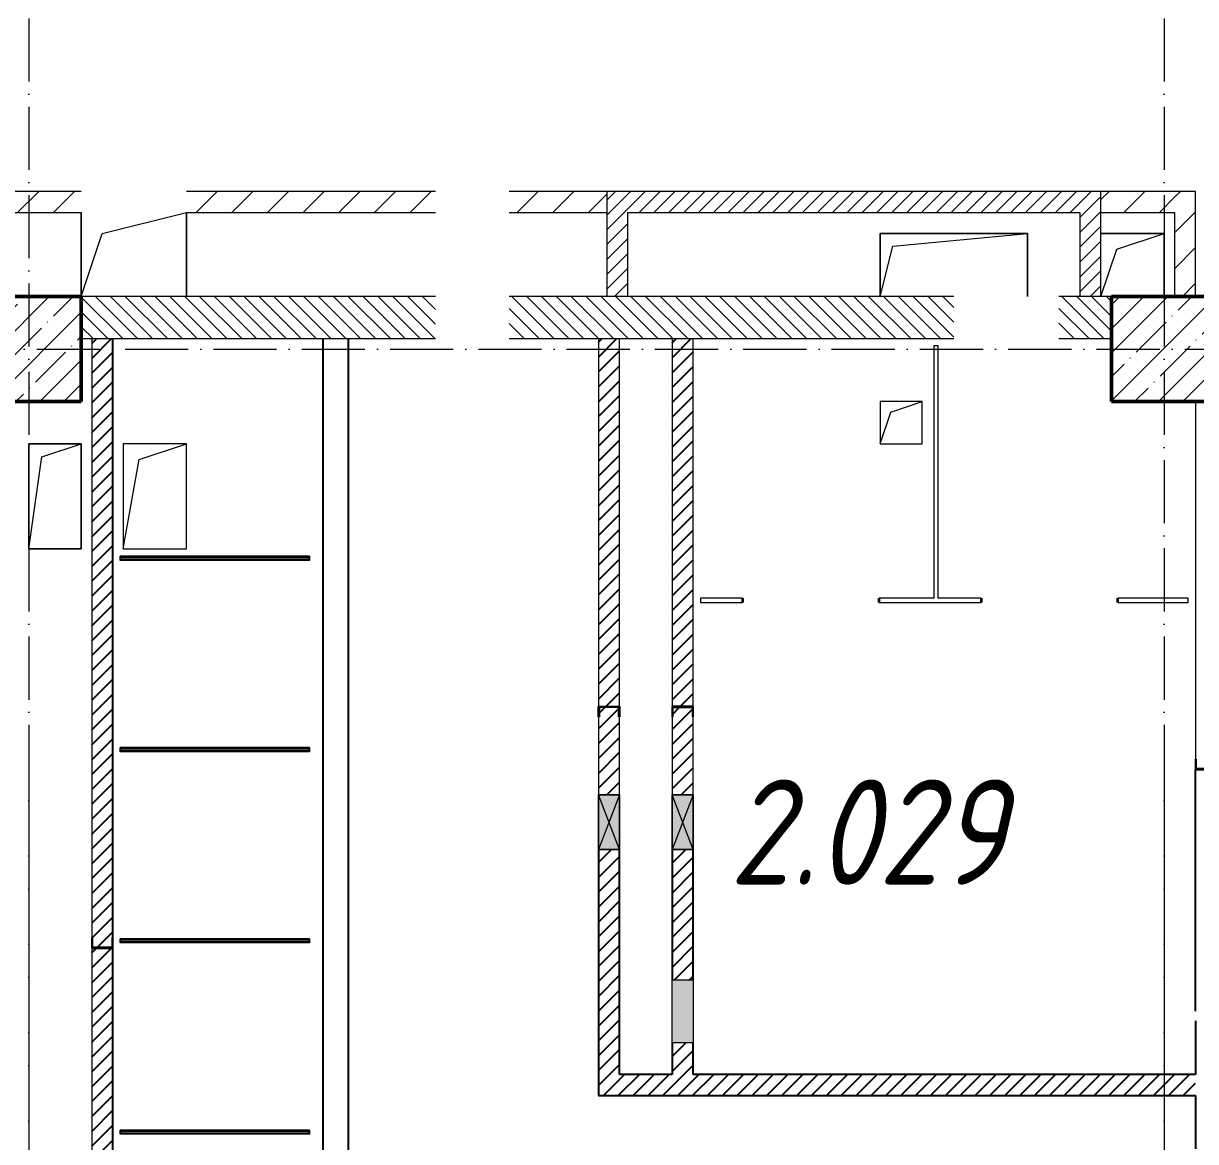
# Model space of a CAD drawing. Header units: millimetres. Extents: x -401725 to 250493, y 305116 to 802890.
# Drawn here: x 62133 to 67708, y 507177 to 512496 of the extents above; entities that cross this region are included whole.
import ezdxf

# ---------------------------------------------------------------- set-up
doc = ezdxf.new("R2010")
doc.units = ezdxf.units.MM
doc.linetypes.add('50_200_ШТРИХ_1Т_ш5_п1_п1_', pattern=[700, 500, -100, 0, -100])
for name, color, linetype, lineweight in [('A-DETL-GENF-OTLN', 7, 'Continuous', 9), ('A-DOOR-OPNG-MCUT', 7, 'Continuous', 35), ('A-FLOR-____-OTLN', 7, 'Continuous', 9), ('A-GENM-____-MCUT', 7, 'Continuous', 25), ('A-GENM-____-OTLN', 7, 'Continuous', 9), ('A-GENM-____-OTLN-1', 7, 'Continuous', 25), ('A-GLAZ-____-OTLN', 7, 'Continuous', 9), ('A-WALL-____-MCUT', 7, 'Continuous', 13), ('A-WALL-____-PATT-1', 7, 'Continuous', 9), ('A-WALL-FNSH-MCUT-1', 7, 'Continuous', 9), ('S-COLS-____-MCUT', 7, 'Continuous', 50), ('S-COLS-____-OTLN', 7, 'Continuous', 9), ('S-GRID-____-OTLN-1', 7, '50_200_ШТРИХ_1Т_ш5_п1_п1_', 9)]:
    doc.layers.add(name, color=color, linetype=linetype, lineweight=lineweight)
doc.layers.add('A-DOOR-____-OTLN-1', color=7, linetype='Continuous', lineweight=9, true_color=0xffffff)
doc.styles.add('ISOCPEUR_I_2', font='isocpeui.ttf', dxfattribs={"width": 0.85, "height": 2.3})
pattern_1 = [(45, (-15591.663, 459015.94), (-35.35534, 35.35534), [])]
pattern_2 = [(45, (-15591.66, 459015.94), (-84.85281, 84.85281), [])]

# ---------------------------------------------------------------- blocks, each defined once
blk = doc.blocks.new('BSC_Колонна _Прямоугольная - 500х500-V36-АР1_План отверстий 2 этажа в осях 1-64_Ю-ЯЯ')
at = {"layer": 'S-COLS-____-OTLN'}
h = blk.add_hatch(dxfattribs=at)
h.set_pattern_fill('FP_46', color=256, style=0, pattern_type=2)
h.set_pattern_definition([(45, (-83150, -51931.04), (-114.04925, 114.04925), []), (45, (-83035.95, -51931.04), (-114.04925, 114.04925), [201.613, -40.323, 3.353, -36.97])])
h.paths.add_polyline_path([(-250, -250), (250, -250), (250, 250), (-250, 250)], flags=0)
at = {"layer": 'S-COLS-____-MCUT'}
for p, q in [((250, 250), (-250, 250)), ((-250, 250), (-250, -250)), ((250, -250), (250, 250)), ((-250, -250), (250, -250))]:
    blk.add_line(p, q, dxfattribs=at)
blk = doc.blocks.new('BSC_Колонна _Прямоугольная - 500х500-25978818-АР1_План отверстий 2 этажа в осях 1-64_Ю-ЯЯ')
at = {"layer": 'S-COLS-____-OTLN'}
h = blk.add_hatch(dxfattribs=at)
h.set_pattern_fill('FP_66', color=256, style=0, pattern_type=2)
h.set_pattern_definition([(45, (-77750, -51931.04), (-114.04925, 114.04925), []), (45, (-77635.95, -51931.04), (-114.04925, 114.04925), [201.613, -40.323, 3.353, -36.97])])
h.paths.add_polyline_path([(-250, -250), (250, -250), (250, 250), (-250, 250)], flags=0)
at = {"layer": 'S-COLS-____-MCUT'}
for p, q in [((250, 250), (-250, 250)), ((-250, 250), (-250, -250)), ((250, -250), (250, 250)), ((-250, -250), (250, -250))]:
    blk.add_line(p, q, dxfattribs=at)
blk = doc.blocks.new('DOR_ДУ_распашная__1Ст_Прямоугольная_ШЕР - Вн_650х2100h_Кабинки С_у-17949503-АР1_План отверстий 2 этажа в осях 1-64_Ю-ЯЯ')
at = {"layer": 'A-DOOR-OPNG-MCUT'}
for p, q in [((-325, 10), (-325, -10)), ((325, -10), (325, 10))]:
    blk.add_line(p, q, dxfattribs=at)
blk = doc.blocks.new('154_Фахверк_СКБ_Швеллер - Тип_100_3960-28331862-АР1_План отверстий 2 этажа в осях 1-64_Ю-ЯЯ')
at = {"layer": 'A-GENM-____-MCUT'}
for p, q in [((175, 50), (125, 50)), ((125, 50), (125, -50)), ((128, 47), (175, 47)), ((128, -47), (128, 47)), ((175, 47), (175, 50)), ((125, -50), (175, -50)), ((175, -47), (128, -47)), ((175, -50), (175, -47))]:
    blk.add_line(p, q, dxfattribs=at)
blk = doc.blocks.new('154_Фахверк_СКБ_Швеллер - Тип_100_3960-28336466-АР1_План отверстий 2 этажа в осях 1-64_Ю-ЯЯ')
at = {"layer": 'A-GENM-____-MCUT'}
for p, q in [((175, 50), (125, 50)), ((125, 50), (125, -50)), ((128, 47), (175, 47)), ((128, -47), (128, 47)), ((175, 47), (175, 50)), ((125, -50), (175, -50)), ((175, -47), (128, -47)), ((175, -50), (175, -47))]:
    blk.add_line(p, q, dxfattribs=at)
blk = doc.blocks.new('154_Фахверк_СКБ_Швеллер - Тип_100_3960-28336563-АР1_План отверстий 2 этажа в осях 1-64_Ю-ЯЯ')
at = {"layer": 'A-GENM-____-MCUT'}
for p, q in [((125, 50), (175, 50)), ((125, -50), (125, 50)), ((128, 47), (128, -47)), ((175, 47), (128, 47)), ((175, 50), (175, 47)), ((175, -50), (125, -50)), ((128, -47), (175, -47)), ((175, -47), (175, -50))]:
    blk.add_line(p, q, dxfattribs=at)
blk = doc.blocks.new('131_Панель боковая - 900х1500-29281255-АР1_План отверстий 2 этажа в осях 1-64_Ю-ЯЯ')
at = {"layer": 'A-GENM-____-MCUT'}
for p, q in [((450, 5), (-450, 5)), ((-450, 5), (-450, -5)), ((450, -5), (450, 5)), ((-450, -5), (450, -5))]:
    blk.add_line(p, q, dxfattribs=at)
at = {"layer": 'A-GENM-____-OTLN'}
for p, q in [((-450, 10), (450, 10)), ((-450, 5), (-450, 10)), ((450, 10), (450, 5)), ((-450, -10), (-450, -5)), ((-450, -10), (450, -10)), ((450, -5), (450, -10))]:
    blk.add_line(p, q, dxfattribs=at)
blk = doc.blocks.new('AR_Отверстие Ниша - Лючок-32404312-АР1_План отверстий 2 этажа в осях 1-64_Ю-ЯЯ')
at = {"layer": 'A-GLAZ-____-OTLN'}
blk.add_hatch(color=256, dxfattribs=at).paths.add_polyline_path([(150, 50), (-150, 50), (-150, -50), (150, -50)], flags=0)
for p, q in [((-150, 50), (150, 50)), ((-150, -50), (-150, 50)), ((150, 50), (150, -50)), ((150, -50), (-150, -50))]:
    blk.add_line(p, q, dxfattribs=at)
blk = doc.blocks.new('AR_Отверстие прямоугольное _в плите_ - AR_Отверстие прямоугольное _в плите_-30459207-АР1_План отверстий 2 этажа в осях 1-64_Ю-ЯЯ')
at = {"layer": 'A-GENM-____-OTLN'}
for p, q in [((100, 100), (-100, 100)), ((-100, 100), (-100, -100)), ((-50, 50), (100, 100)), ((100, -100), (100, 100)), ((-100, -100), (-50, 50)), ((-100, -100), (100, -100))]:
    blk.add_line(p, q, dxfattribs=at)
blk = doc.blocks.new('AR_Отверстие прямоугольное _в плите_ - AR_Отверстие прямоугольное _в плите_-30459336-АР1_План отверстий 2 этажа в осях 1-64_Ю-ЯЯ')
at = {"layer": 'A-GENM-____-OTLN'}
for p, q in [((150, 250), (-150, 250)), ((-150, 250), (-150, -250)), ((-75, 175), (150, 250)), ((150, -250), (150, 250)), ((-150, -250), (-75, 175)), ((-150, -250), (150, -250))]:
    blk.add_line(p, q, dxfattribs=at)
blk = doc.blocks.new('AR_Отверстие прямоугольное _в плите_ - AR_Отверстие прямоугольное _в плите_-V158-АР1_План отверстий 2 этажа в осях 1-64_Ю-ЯЯ')
at = {"layer": 'A-GENM-____-OTLN'}
for p, q in [((125, 250), (-125, 250)), ((-125, 250), (-125, -250)), ((-62.5, 187.5), (125, 250)), ((125, -250), (125, 250)), ((-125, -250), (-62.5, 187.5)), ((-125, -250), (125, -250))]:
    blk.add_line(p, q, dxfattribs=at)
blk = doc.blocks.new('AR_Отверстие прямоугольное _в плите_ - AR_Отверстие прямоугольное _в плите_-30459430-АР1_План отверстий 2 этажа в осях 1-64_Ю-ЯЯ')
at = {"layer": 'A-GENM-____-OTLN'}
for p, q in [((350, 150), (-350, 150)), ((-350, 150), (-350, -150)), ((-290, 90), (350, 150)), ((350, -150), (350, 150)), ((-350, -150), (-290, 90))]:
    blk.add_line(p, q, dxfattribs=at)
blk = doc.blocks.new('AR_Отверстие прямоугольное _в плите_ - AR_Отверстие прямоугольное _в плите_-30552814-АР1_План отверстий 2 этажа в осях 1-64_Ю-ЯЯ')
at = {"layer": 'A-GENM-____-OTLN'}
for p, q in [((-250, 200), (-250, -200)), ((-150, 100), (250, 200)), ((250, -200), (250, 200)), ((-250, -200), (-150, 100))]:
    blk.add_line(p, q, dxfattribs=at)
blk = doc.blocks.new('AR_Отверстие прямоугольное _в плите_ - AR_Отверстие прямоугольное _в плите_-30459338-АР1_План отверстий 2 этажа в осях 1-64_Ю-ЯЯ')
at = {"layer": 'A-GENM-____-OTLN'}
for p, q in [((150, 150), (-150, 150)), ((-75, 75), (150, 150)), ((150, -150), (150, 150)), ((-150, -150), (-75, 75))]:
    blk.add_line(p, q, dxfattribs=at)
blk = doc.blocks.new('AR_Отверстие прямоугольное _в стене__БезПР - AR_Отверстие прямоугольное _в стене__БезПР-36789349-АР1_План отверстий 2 этажа в осях 1-64_Ю-ЯЯ')
at = {"layer": 'A-GLAZ-____-OTLN'}
blk.add_hatch(color=256, dxfattribs=at).paths.add_polyline_path([(130, 50), (-130, 50), (-130, -50), (130, -50)], flags=0)
at = {"layer": 'A-DETL-GENF-OTLN'}
for p, q in [((-130, -50), (-130, 50)), ((-130, 50), (130, 50)), ((130, 50), (-130, -50)), ((-130, 50), (130, -50)), ((130, 50), (-130, 50)), ((-130, 50), (-130, -50)), ((130, 50), (130, -50)), ((130, -50), (130, 50)), ((130, -50), (-130, -50)), ((-130, -50), (130, -50))]:
    blk.add_line(p, q, dxfattribs=at)
at = {"layer": 'A-GLAZ-____-OTLN'}
blk.add_line((130, 50), (-130, 50), dxfattribs=at)
blk = doc.blocks.new('2этаж')
at = {"layer": 'S-GRID-____-OTLN-1', "color": 251, "ltscale": 0.6, "true_color": 0x636466}
for p, q in [((62158.3, 549908.8), (62158.3, 498997)), ((67558.3, 549908.8), (67558.3, 498997)), ((53374.4, 510947), (88482.7, 510947)), ((62158.3, 508896.9), (62158.3, 467585.8)), ((67558.3, 508896.9), (67558.3, 470838.7))]:
    blk.add_line(p, q, dxfattribs=at)

msp = doc.modelspace()

# ---------------------------------------------------------------- hatches: boundary and pattern name
h = msp.add_hatch()
h.set_pattern_fill('FP_5', color=256, style=0, pattern_type=2)
h.set_pattern_definition(pattern_1)
h.paths.add_polyline_path([(62458.3366, 505146.983), (62558.3366, 505146.983), (62558.3366, 508096.983), (62458.3366, 508096.983), (62458.3366, 506554.0587)], flags=0)
h.paths.add_polyline_path([(62461.3366, 508099.983), (62555.3366, 508099.983), (62555.3366, 508146.983), (62558.3366, 508146.983), (62558.3366, 510996.983), (62458.3366, 510996.983), (62458.3366, 508146.983), (62461.3366, 508146.983)], flags=0)
h = msp.add_hatch()
h.set_pattern_fill('FP_5', color=256, style=0, pattern_type=2)
h.set_pattern_definition(pattern_1)
h.paths.add_polyline_path([(64968.3366, 507396.983), (64968.3366, 508566.983), (64868.3366, 508566.983), (64868.3366, 507396.983)], flags=0)
h.paths.add_polyline_path([(64868.3366, 508826.983), (64968.3366, 508826.983), (64968.3366, 509196.983), (64965.3366, 509196.983), (64965.3366, 509243.983), (64871.3366, 509243.983), (64871.3366, 509196.983), (64868.3366, 509196.983)], flags=0)
h.paths.add_polyline_path([(64918.3366, 509246.983), (64968.3366, 509246.983), (64968.3366, 510996.983), (64868.3366, 510996.983), (64868.3366, 509246.983), (64871.5281, 509246.983)], flags=0)
h = msp.add_hatch()
h.set_pattern_fill('FP_5', color=256, style=0, pattern_type=2)
h.set_pattern_definition(pattern_1)
h.paths.add_polyline_path([(65218.3366, 507496.983), (65318.3366, 507496.983), (65318.3366, 507646.983), (65218.3366, 507646.983)], flags=0)
h.paths.add_polyline_path([(65218.3366, 507946.983), (65318.3366, 507946.983), (65318.3366, 508566.983), (65218.3366, 508566.983)], flags=0)
h.paths.add_polyline_path([(65318.3366, 508826.983), (65318.3366, 509196.983), (65315.3366, 509196.983), (65315.3366, 509243.983), (65221.3366, 509243.983), (65221.3366, 509196.983), (65218.3366, 509196.983), (65218.3366, 508826.983), (65315.3366, 508826.983)], flags=0)
h.paths.add_polyline_path([(65318.3366, 509246.983), (65318.3366, 510996.983), (65218.3366, 510996.983), (65218.3366, 509246.983), (65315.3366, 509246.983)], flags=0)
h = msp.add_hatch()
h.set_pattern_fill('FP_5', color=256, style=0, pattern_type=2)
h.set_pattern_definition(pattern_1)
h.paths.add_polyline_path([(67708.3366, 507396.983), (67708.3366, 507496.983), (64968.3366, 507496.983), (64968.3366, 507396.983), (67465.6869, 507396.983)], flags=0)
at = {"layer": 'A-WALL-____-PATT-1'}
h = msp.add_hatch(dxfattribs=at)
h.set_pattern_fill('FP_4', color=256, style=0, pattern_type=2)
h.set_pattern_definition(pattern_2)
h.paths.add_polyline_path([(63930.6856, 511596.983), (64093.3366, 511596.983), (64093.3366, 511696.983), (62908.3366, 511696.983), (62908.3366, 511596.983)], flags=0)
h.paths.add_polyline_path([(64908.3366, 511596.983), (64908.3366, 511696.983), (64443.3366, 511696.983), (64443.3366, 511596.983)], flags=0)
h.paths.add_polyline_path([(62163.1849, 511596.983), (62408.3366, 511596.983), (62408.3366, 511696.983), (61908.3366, 511696.983), (61908.3366, 511596.983), (62008.3366, 511596.983)], flags=0)
h = msp.add_hatch(dxfattribs=at)
h.set_pattern_fill('FP_5', color=256, style=0, pattern_type=2)
h.set_pattern_definition(pattern_1)
h.paths.add_polyline_path([(67158.3366, 511596.983), (67158.3366, 511696.983), (64908.3366, 511696.983), (64908.3366, 511596.983), (65698.1862, 511596.983)], flags=0)
h = msp.add_hatch(dxfattribs=at)
h.set_pattern_fill('FP_5', color=256, style=0, pattern_type=2)
h.set_pattern_definition(pattern_1)
h.paths.add_polyline_path([(67258.3366, 511196.983), (67258.3366, 511696.983), (67158.3366, 511696.983), (67158.3366, 511196.983)], flags=0)
h = msp.add_hatch(dxfattribs=at)
h.set_pattern_fill('FP_4', color=256, style=0, pattern_type=2)
h.set_pattern_definition(pattern_2)
h.paths.add_polyline_path([(67258.3366, 511596.983), (67608.3366, 511596.983), (67608.3366, 511696.983), (67258.3366, 511696.983)], flags=0)
h = msp.add_hatch(dxfattribs=at)
h.set_pattern_fill('FP_4', color=256, style=0, pattern_type=2)
h.set_pattern_definition(pattern_2)
h.paths.add_polyline_path([(67708.3366, 511196.983), (67708.3366, 511696.983), (67608.3366, 511696.983), (67608.3366, 511196.983)], flags=0)
h = msp.add_hatch(dxfattribs=at)
h.set_pattern_fill('FP_5', color=256, style=0, pattern_type=2)
h.set_pattern_definition(pattern_1)
h.paths.add_polyline_path([(65008.3366, 511196.983), (65008.3366, 511596.983), (64908.3366, 511596.983), (64908.3366, 511196.983)], flags=0)
h = msp.add_hatch(dxfattribs=at)
h.set_pattern_fill('FP_6', color=256, style=0, pattern_type=2)
h.set_pattern_definition([(135, (-15591.663, 459015.94), (-35.35534, -35.35534), [])])
h.paths.add_polyline_path([(66558.3366, 510996.983), (66558.3366, 511196.983), (64443.3366, 511196.983), (64443.3366, 510996.983), (65698.1862, 510996.983)], flags=0)
h.paths.add_polyline_path([(67308.3366, 510996.983), (67308.3366, 511196.983), (67058.3366, 511196.983), (67058.3366, 510996.983)], flags=0)
h.paths.add_polyline_path([(64093.3366, 510996.983), (64093.3366, 511196.983), (62408.3366, 511196.983), (62408.3366, 510996.983), (63930.6856, 510996.983)], flags=0)

# ---------------------------------------------------------------- linework, layer by layer
for p, q in [((62558.3366, 508146.983), (62558.3366, 510996.983)), ((63558.3366, 506296.983), (63558.3366, 510996.983)), ((63678.3366, 510996.983), (63678.3366, 506176.983)), ((67708.3366, 507796.983), (67708.3366, 508946.983)), ((64868.3366, 508566.983), (64868.3366, 507396.983)), ((64968.3366, 507496.983), (64968.3366, 508566.983)), ((65218.3366, 508566.983), (65218.3366, 507946.983)), ((65318.3366, 507946.983), (65318.3366, 508566.983)), ((62558.3366, 505146.983), (62558.3366, 508096.983)), ((67708.3366, 507750.983), (67708.3366, 507496.983)), ((65218.3366, 507646.983), (65218.3366, 507496.983)), ((65318.3366, 507496.983), (65318.3366, 507646.983)), ((65218.3366, 507496.983), (64968.3366, 507496.983)), ((67708.3366, 507496.983), (65318.3366, 507496.983)), ((64868.3366, 507396.983), (67708.3366, 507396.983)), ((67708.3366, 507396.983), (67708.3366, 507142.983))]:
    msp.add_line(p, q)
at = {"layer": 'A-FLOR-____-OTLN'}
for p, q in [((62408.3366, 511196.983), (62408.3366, 511596.983)), ((62908.3366, 511596.983), (62908.3366, 511196.983)), ((66208.3366, 511496.983), (66908.3366, 511496.983)), ((66208.3366, 511196.983), (66208.3366, 511496.983)), ((66908.3366, 511496.983), (66908.3366, 511196.983)), ((67258.3366, 511496.983), (67558.3366, 511496.983)), ((67558.3366, 511496.983), (67558.3366, 511196.983)), ((62158.3366, 510496.983), (62408.3366, 510496.983)), ((62158.3366, 509996.983), (62158.3366, 510496.983)), ((62408.3366, 510496.983), (62408.3366, 509996.983)), ((62408.3366, 509996.983), (62158.3366, 509996.983))]:
    msp.add_line(p, q, dxfattribs=at)
at = {"layer": 'A-WALL-____-MCUT'}
for p, q in [((64093.3366, 511196.983), (62408.3366, 511196.983)), ((66558.3366, 511196.983), (64443.3366, 511196.983)), ((67308.3366, 511196.983), (67058.3366, 511196.983)), ((62408.3366, 510996.983), (64093.3366, 510996.983)), ((64443.3366, 510996.983), (66558.3366, 510996.983)), ((67058.3366, 510996.983), (67308.3366, 510996.983))]:
    msp.add_line(p, q, dxfattribs=at)
at = {"layer": 'A-WALL-FNSH-MCUT-1'}
for p, q in [((62408.3366, 511696.983), (61908.3366, 511696.983)), ((64093.3366, 511696.983), (62908.3366, 511696.983)), ((67708.3366, 511696.983), (64443.3366, 511696.983)), ((64908.3366, 511696.983), (64908.3366, 511196.983)), ((67258.3366, 511196.983), (67258.3366, 511696.983)), ((67708.3366, 511196.983), (67708.3366, 511696.983)), ((62008.3366, 511596.983), (62408.3366, 511596.983)), ((62908.3366, 511596.983), (64093.3366, 511596.983)), ((64443.3366, 511596.983), (64908.3366, 511596.983)), ((65008.3366, 511196.983), (65008.3366, 511596.983)), ((65008.3366, 511596.983), (67158.3366, 511596.983)), ((67158.3366, 511596.983), (67158.3366, 511196.983)), ((67258.3366, 511596.983), (67608.3366, 511596.983)), ((67608.3366, 511596.983), (67608.3366, 511196.983)), ((62458.3366, 510996.983), (62458.3366, 508146.983)), ((64868.3366, 510996.983), (64868.3366, 509246.983)), ((64968.3366, 509246.983), (64968.3366, 510996.983)), ((65218.3366, 510996.983), (65218.3366, 509246.983)), ((65318.3366, 509246.983), (65318.3366, 510996.983)), ((66463.3366, 510961.983), (66463.3366, 509761.983)), ((66483.3366, 510961.983), (66463.3366, 510961.983)), ((66483.3366, 509761.983), (66483.3366, 510961.983)), ((67708.3366, 510696.983), (67708.3366, 508996.983)), ((65553.3366, 509761.983), (65353.3366, 509761.983)), ((65353.3366, 509761.983), (65353.3366, 509741.983)), ((65353.3366, 509741.983), (65553.3366, 509741.983)), ((66463.3366, 509761.983), (66203.3366, 509761.983)), ((66203.3366, 509741.983), (66688.3366, 509741.983)), ((66688.3366, 509761.983), (66483.3366, 509761.983)), ((67673.3366, 509761.983), (67338.3366, 509761.983)), ((67338.3366, 509741.983), (67673.3366, 509741.983)), ((67673.3366, 509741.983), (67673.3366, 509761.983)), ((64868.3366, 509196.983), (64868.3366, 508826.983)), ((64968.3366, 508826.983), (64968.3366, 509196.983)), ((65218.3366, 509196.983), (65218.3366, 508826.983)), ((65318.3366, 508826.983), (65318.3366, 509196.983)), ((62458.3366, 508096.983), (62458.3366, 505146.983))]:
    msp.add_line(p, q, dxfattribs=at)

# ---------------------------------------------------------------- block references
at = {"color": 18, "true_color": 0x000000}
msp.add_blockref('2этаж', (0, 0), dxfattribs=at)
for name, p, rotation in [('AR_Отверстие прямоугольное _в стене__БезПР - AR_Отверстие прямоугольное _в стене__БезПР-36789349-АР1_План отверстий 2 этажа в осях 1-64_Ю-ЯЯ', (64918.3366, 508696.983), 269.9999999999998), ('AR_Отверстие прямоугольное _в стене__БезПР - AR_Отверстие прямоугольное _в стене__БезПР-36789349-АР1_План отверстий 2 этажа в осях 1-64_Ю-ЯЯ', (65268.3366, 508696.983), 269.9999999999998), ('154_Фахверк_СКБ_Швеллер - Тип_100_3960-28331862-АР1_План отверстий 2 этажа в осях 1-64_Ю-ЯЯ', (62508.3366, 507971.983), 89.99999999999991), ('131_Панель боковая - 900х1500-29281255-АР1_План отверстий 2 этажа в осях 1-64_Ю-ЯЯ', (63043.3366, 508131.983), 180), ('AR_Отверстие Ниша - Лючок-32404312-АР1_План отверстий 2 этажа в осях 1-64_Ю-ЯЯ', (65268.3366, 507796.983), 269.9999999999998), ('131_Панель боковая - 900х1500-29281255-АР1_План отверстий 2 этажа в осях 1-64_Ю-ЯЯ', (63043.3366, 507221.983), 180)]:
    msp.add_blockref(name, p, dxfattribs=dict(rotation=rotation))
at = {"layer": 'A-DOOR-____-OTLN-1', "rotation": 180}
for p in [(65878.3366, 509751.983), (67013.3366, 509751.983)]:
    msp.add_blockref('DOR_ДУ_распашная__1Ст_Прямоугольная_ШЕР - Вн_650х2100h_Кабинки С_у-17949503-АР1_План отверстий 2 этажа в осях 1-64_Ю-ЯЯ', p, dxfattribs=at)
at = {"layer": 'A-GENM-____-OTLN'}
for name, p in [('AR_Отверстие прямоугольное _в плите_ - AR_Отверстие прямоугольное _в плите_-30552814-АР1_План отверстий 2 этажа в осях 1-64_Ю-ЯЯ', (62658.3366, 511396.983)), ('AR_Отверстие прямоугольное _в плите_ - AR_Отверстие прямоугольное _в плите_-30459430-АР1_План отверстий 2 этажа в осях 1-64_Ю-ЯЯ', (66558.3366, 511346.983)), ('AR_Отверстие прямоугольное _в плите_ - AR_Отверстие прямоугольное _в плите_-30459338-АР1_План отверстий 2 этажа в осях 1-64_Ю-ЯЯ', (67408.3366, 511346.983)), ('AR_Отверстие прямоугольное _в плите_ - AR_Отверстие прямоугольное _в плите_-30459207-АР1_План отверстий 2 этажа в осях 1-64_Ю-ЯЯ', (66308.3366, 510596.983)), ('AR_Отверстие прямоугольное _в плите_ - AR_Отверстие прямоугольное _в плите_-V158-АР1_План отверстий 2 этажа в осях 1-64_Ю-ЯЯ', (62283.3366, 510246.983)), ('AR_Отверстие прямоугольное _в плите_ - AR_Отверстие прямоугольное _в плите_-30459336-АР1_План отверстий 2 этажа в осях 1-64_Ю-ЯЯ', (62758.3366, 510246.983))]:
    msp.add_blockref(name, p, dxfattribs=at)
at = {"layer": 'A-GENM-____-OTLN', "rotation": 180}
for p in [(63043.3366, 509951.983), (63043.3366, 509041.983)]:
    msp.add_blockref('131_Панель боковая - 900х1500-29281255-АР1_План отверстий 2 этажа в осях 1-64_Ю-ЯЯ', p, dxfattribs=at)
at = {"layer": 'A-GENM-____-OTLN-1'}
for name, p, rotation in [('154_Фахверк_СКБ_Швеллер - Тип_100_3960-28336563-АР1_План отверстий 2 этажа в осях 1-64_Ю-ЯЯ', (64918.3366, 509371.983), 269.9999999999998), ('154_Фахверк_СКБ_Швеллер - Тип_100_3960-28336466-АР1_План отверстий 2 этажа в осях 1-64_Ю-ЯЯ', (65268.3366, 509371.983), 269.9999999999998), ('154_Фахверк_СКБ_Швеллер - Тип_100_3960-28331862-АР1_План отверстий 2 этажа в осях 1-64_Ю-ЯЯ', (67758.3366, 508821.983), 90)]:
    msp.add_blockref(name, p, dxfattribs=dict(at, rotation=rotation))
at = {"layer": 'S-COLS-____-OTLN'}
for name, p in [('BSC_Колонна _Прямоугольная - 500х500-25978818-АР1_План отверстий 2 этажа в осях 1-64_Ю-ЯЯ', (62158.3366, 510946.983)), ('BSC_Колонна _Прямоугольная - 500х500-V36-АР1_План отверстий 2 этажа в осях 1-64_Ю-ЯЯ', (67558.3366, 510946.983))]:
    msp.add_blockref(name, p, dxfattribs=at)

# ---------------------------------------------------------------- texts
at = {"insert": (65490.8967, 508899.6474), "char_height": 500, "width": 785.65375, "attachment_point": 1, "style": 'ISOCPEUR_I_2'}
msp.add_mtext('2.029', dxfattribs=at)

doc.saveas('drawing.dxf')
